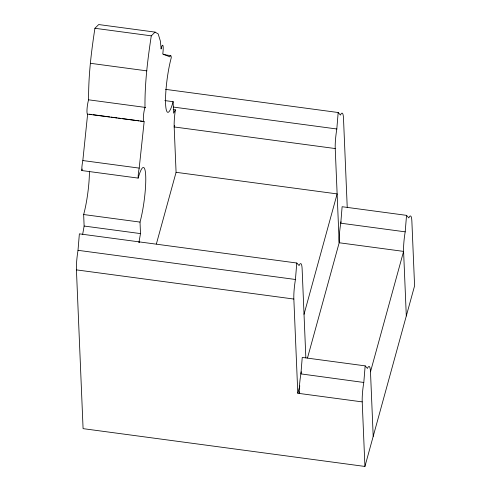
<?xml version="1.0" encoding="UTF-8"?>
<svg xmlns="http://www.w3.org/2000/svg" width="491" height="491" viewBox="0 0 491 491"><rect width="100%" height="100%" fill="white"/><g stroke="black" fill="none" stroke-linecap="round" stroke-linejoin="round"><path stroke-width="0.74" d="M406.536 215.359L405.192 231.832L340.772 223.19L342.117 206.723L406.536 215.359L408.837 217.918L409.304 216.918A20.561 3.185 -82.4 0 1 411.875 221.294L414.582 285.854L364.923 466.45L83.083 428.643L76.43 269.884A20.561 3.185 -82.4 0 1 78.001 250.459L79.37 233.851L296.785 263.016L299.087 265.57L299.553 264.569A20.561 3.185 -82.4 0 1 302.125 268.951L305.85 357.81M364.923 466.45L362.217 401.896L297.798 393.254L293.845 299.05A20.561 3.185 -82.4 0 1 295.416 279.618L296.785 263.016M307.495 357.982L339.177 242.757L335.23 148.552A20.561 3.185 -82.4 0 1 336.801 129.121L338.17 112.519L165.602 89.368M363.813 382.329L365.157 365.863L302.241 357.423L300.903 373.89L363.788 382.464A20.561 3.185 -82.4 0 0 362.217 401.896M139.45 242.032L138.922 242.554L140.494 233.599L140.015 222.092A32.897 5.1 -82.4 0 0 145.717 176.017A32.897 5.1 -82.4 0 0 138.174 178.104L81.801 170.549A8.224 1.277 -82.4 0 1 82.807 160.772L87.625 114.139A8.224 1.277 -82.4 0 1 87.017 109.45A8.224 1.277 -82.4 0 1 88.405 100.495L88.626 99.814C88.349 75.835 91.308 51.948 94.916 28.282L98.709 24.55L155.076 32.111L158.188 33.934L160.397 41.176L161.116 48.732M138.174 178.104A8.224 1.277 -82.4 0 1 139.174 168.333L144.158 121.541L87.625 114.139M155.076 32.111L151.283 35.843C147.644 59.675 144.679 83.728 144.992 107.879L145.023 107.277L144.771 108.057A8.224 1.277 -82.4 0 0 143.384 117.011A8.224 1.277 -82.4 0 0 143.998 121.7M173.157 109.561L175.41 109.861L174.98 112.82A20.561 3.185 -82.4 0 0 174.176 126.948L176.079 172.31L156.377 243.959M82.684 234.25L84.127 226.038L83.648 214.53A32.897 5.1 -82.4 0 0 89.411 171.175M301.29 371.804L300.873 374.025A20.561 3.185 -82.4 0 0 299.307 393.457L299.706 391.99M341.036 221.797L340.748 223.325A20.561 3.185 -82.4 0 0 339.177 242.757L403.596 251.398L406.303 315.952M405.192 231.832L405.167 231.967A20.561 3.185 -82.4 0 0 403.596 251.398L370.49 371.797L373.197 436.352M161.054 48.996L161.324 47.86A8.224 1.277 -82.4 0 1 163 45.694A8.224 1.277 -82.4 0 1 162.889 52.985L162.76 53.893L169.825 56.858A8.224 1.277 -82.4 0 1 171.279 57.711A32.897 5.1 -82.4 0 0 165.577 103.779A32.897 5.1 -82.4 0 0 173.12 101.692L173.605 113.2L175.41 109.861M174.581 125.481L174.176 126.948L335.23 148.552M304.027 314.308L337.133 193.908L176.079 172.31M297.798 393.254L299.811 385.914M94.916 28.282L151.283 35.843M163.11 54.575L170.629 55.581M90.436 63.302L146.803 70.864M164.853 100.587L173.12 101.692M173.378 107.063L336.826 128.986M88.626 99.814L144.992 107.376M89.294 114.182L91.547 114.483M93.051 114.685L109.585 116.901M111.089 117.104L113.341 117.41M114.845 117.607L117.104 117.914M118.607 118.116L120.86 118.417M122.363 118.619L138.898 120.835M140.401 121.038L143.409 121.443M82.862 160.551L139.229 168.112M83.648 214.53L140.015 222.092M84.127 226.038L140.494 233.599M78.026 250.318L295.441 279.483M76.43 269.884L293.845 299.05M338.17 112.519L340.466 115.072L340.938 114.072A20.561 3.185 -82.4 0 1 343.504 118.454L347.229 207.294M365.157 365.863L367.452 368.416L367.925 367.415A20.561 3.185 -82.4 0 1 370.49 371.797M81.801 170.549A32.897 5.1 -82.4 0 1 82.236 169.027"/></g></svg>
